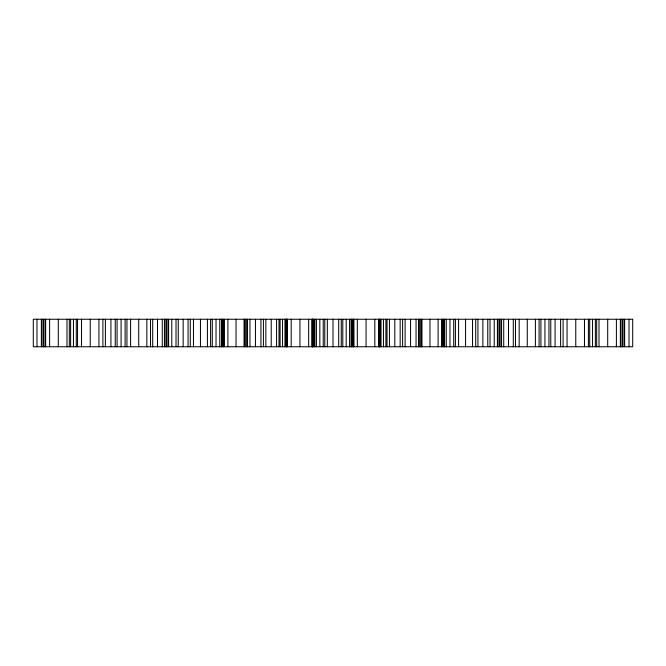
<?xml version="1.0" encoding="UTF-8"?>
<svg xmlns="http://www.w3.org/2000/svg" width="666" height="666" viewBox="0 0 666 666"><rect width="100%" height="100%" fill="white"/><g stroke="black" fill="none" stroke-linecap="round" stroke-linejoin="round"><path stroke-width="1" d="M629.02 319.247L629.02 346.753M624.633 319.247L624.633 346.753M623.967 319.247L623.967 346.753M622.494 319.247L622.494 346.753M621.02 319.247L621.02 346.753M620.354 319.247L620.354 346.753M616.4 319.247L616.4 346.753M607.7 319.247L607.7 346.753M599.009 319.247L599.009 346.753M596.669 319.247L596.669 346.753M595.379 319.247L595.379 346.753M592.549 319.247L592.549 346.753M589.718 319.247L589.718 346.753M588.428 319.247L588.428 346.753M584.473 319.247L584.473 346.753M575.765 319.247L575.765 346.753M567.066 319.247L567.066 346.753M563.111 319.247L563.111 346.753M560.606 319.247L560.606 346.753M555.078 319.247L555.078 346.753M550.765 319.247L550.765 346.753M548.942 319.247L548.942 346.753M544.93 319.247L544.93 346.753M540.917 319.247L540.917 346.753M539.094 319.247L539.094 346.753M535.397 319.247L535.397 346.753M527.281 319.247L527.281 346.753M519.164 319.247L519.164 346.753M515.476 319.247L515.476 346.753M513.295 319.247L513.295 346.753M508.508 319.247L508.508 346.753M503.712 319.247L503.712 346.753M501.54 319.247L501.54 346.753M500.89 319.247L500.89 346.753M499.475 319.247L499.475 346.753M498.06 319.247L498.06 346.753M497.419 319.247L497.419 346.753M494.239 319.247L494.239 346.753M490.001 319.247L490.001 346.753M487.77 319.247L487.77 346.753M482.858 319.247L482.858 346.753M477.947 319.247L477.947 346.753M475.715 319.247L475.715 346.753M472.535 319.247L472.535 346.753M465.559 319.247L465.559 346.753M458.583 319.247L458.583 346.753M455.411 319.247L455.411 346.753M453.713 319.247L453.713 346.753M449.975 319.247L449.975 346.753M446.245 319.247L446.245 346.753M444.547 319.247L444.547 346.753M444.114 319.247L444.114 346.753M443.173 319.247L443.173 346.753M442.232 319.247L442.232 346.753M441.808 319.247L441.808 346.753M438.103 319.247L438.103 346.753M429.961 319.247L429.961 346.753M421.961 319.247L421.961 346.753M421.42 319.247L421.42 346.753M420.246 319.247L420.246 346.753M419.072 319.247L419.072 346.753M418.539 319.247L418.539 346.753M416.05 319.247L416.05 346.753M410.572 319.247L410.572 346.753M405.095 319.247L405.095 346.753M402.605 319.247L402.605 346.753M400.166 319.247L400.166 346.753M394.805 319.247L394.805 346.753M389.444 319.247L389.444 346.753M387.004 319.247L387.004 346.753M385.897 319.247L385.897 346.753M383.466 319.247L383.466 346.753M381.035 319.247L381.035 346.753M379.928 319.247L379.928 346.753M379.745 319.247L379.745 346.753M379.354 319.247L379.354 346.753M378.962 319.247L378.962 346.753M378.779 319.247L378.779 346.753M374.808 319.247L374.808 346.753M366.067 319.247L366.067 346.753M357.326 319.247L357.326 346.753M353.796 319.247L353.871 346.753M353.613 319.247L353.613 346.753M353.355 319.247L353.438 346.753M352.481 319.247L352.481 346.753M351.523 319.247L351.523 346.753M351.09 319.247L351.09 346.753M349.558 319.247L349.558 346.753M346.178 319.247L346.178 346.753M342.799 319.247L342.799 346.753M341.258 319.247L341.258 346.753M338.686 319.247L338.686 346.753M333.008 319.247L333.008 346.753M327.339 319.247L327.339 346.753M324.758 319.247L324.758 346.753M323.218 319.247L323.218 346.753M319.83 319.247L319.83 346.753M316.442 319.247L316.442 346.753M314.901 319.247L314.901 346.753M314.469 319.247L314.469 346.753M313.511 319.247L313.511 346.753M312.562 319.247L312.554 346.753M312.379 319.247L312.379 346.753M312.204 319.247L312.204 346.753M312.129 319.247L312.129 346.753M308.666 319.247L308.666 346.753M299.933 319.247L299.933 346.753M291.192 319.247L291.192 346.753M287.221 319.247L287.221 346.753M287.038 319.247L287.038 346.753M286.646 319.247L286.646 346.753M286.247 319.247L286.247 346.753M286.072 319.247L286.072 346.753M284.965 319.247L284.965 346.753M282.542 319.247L282.542 346.753M280.111 319.247L280.111 346.753M279.012 319.247L279.012 346.753M276.573 319.247L276.573 346.753M271.212 319.247L271.212 346.753M265.851 319.247L265.851 346.753M263.411 319.247L263.411 346.753M260.922 319.247L260.922 346.753M255.444 319.247L255.444 346.753M249.966 319.247L249.966 346.753M247.477 319.247L247.477 346.753M246.944 319.247L246.944 346.753M245.762 319.247L245.762 346.753M244.58 319.247L244.58 346.753M244.047 319.247L244.047 346.753M236.039 319.247L236.039 346.753M227.897 319.247L227.897 346.753M224.192 319.247L224.192 346.753M223.768 319.247L223.768 346.753M222.835 319.247L222.835 346.753M221.895 319.247L221.895 346.753M221.47 319.247L221.47 346.753M219.772 319.247L219.772 346.753M216.034 319.247L216.034 346.753M212.296 319.247L212.296 346.753M210.589 319.247L210.589 346.753M207.426 319.247L207.426 346.753M200.449 319.247L200.449 346.753M193.473 319.247L193.473 346.753M190.309 319.247L190.309 346.753M188.07 319.247L188.07 346.753M183.158 319.247L183.158 346.753M178.247 319.247L178.247 346.753M176.007 319.247L176.007 346.753M171.778 319.247L171.778 346.753M168.606 319.247L168.606 346.753M167.957 319.247L167.957 346.753M166.533 319.247L166.533 346.753M165.11 319.247L165.11 346.753M164.46 319.247L164.46 346.753M162.288 319.247L162.288 346.753M157.492 319.247L157.492 346.753M152.697 319.247L152.697 346.753M150.524 319.247L150.524 346.753M146.836 319.247L146.836 346.753M138.728 319.247L138.728 346.753M130.611 319.247L130.611 346.753M126.931 319.247L126.931 346.753M125.1 319.247L125.1 346.753M121.087 319.247L121.087 346.753M117.074 319.247L117.074 346.753M115.251 319.247L115.251 346.753M110.922 319.247L110.922 346.753M105.394 319.247L105.394 346.753M102.889 319.247L102.889 346.753M98.934 319.247L98.934 346.753M90.235 319.247L90.235 346.753M81.527 319.247L81.527 346.753M77.572 319.247L77.572 346.753M76.29 319.247L76.29 346.753M73.451 319.247L73.451 346.753M70.621 319.247L70.621 346.753M69.331 319.247L69.331 346.753M66.983 319.247L66.983 346.753M58.292 319.247L58.292 346.753M49.6 319.247L49.6 346.753M45.646 319.247L45.646 346.753M44.98 319.247L44.98 346.753M43.515 319.247L43.515 346.753M42.05 319.247L42.05 346.753M41.384 319.247L41.384 346.753M36.98 319.247L36.98 346.753M632.7 319.247L33.3 319.247L33.3 346.753L632.7 346.753L632.7 319.247"/></g></svg>
